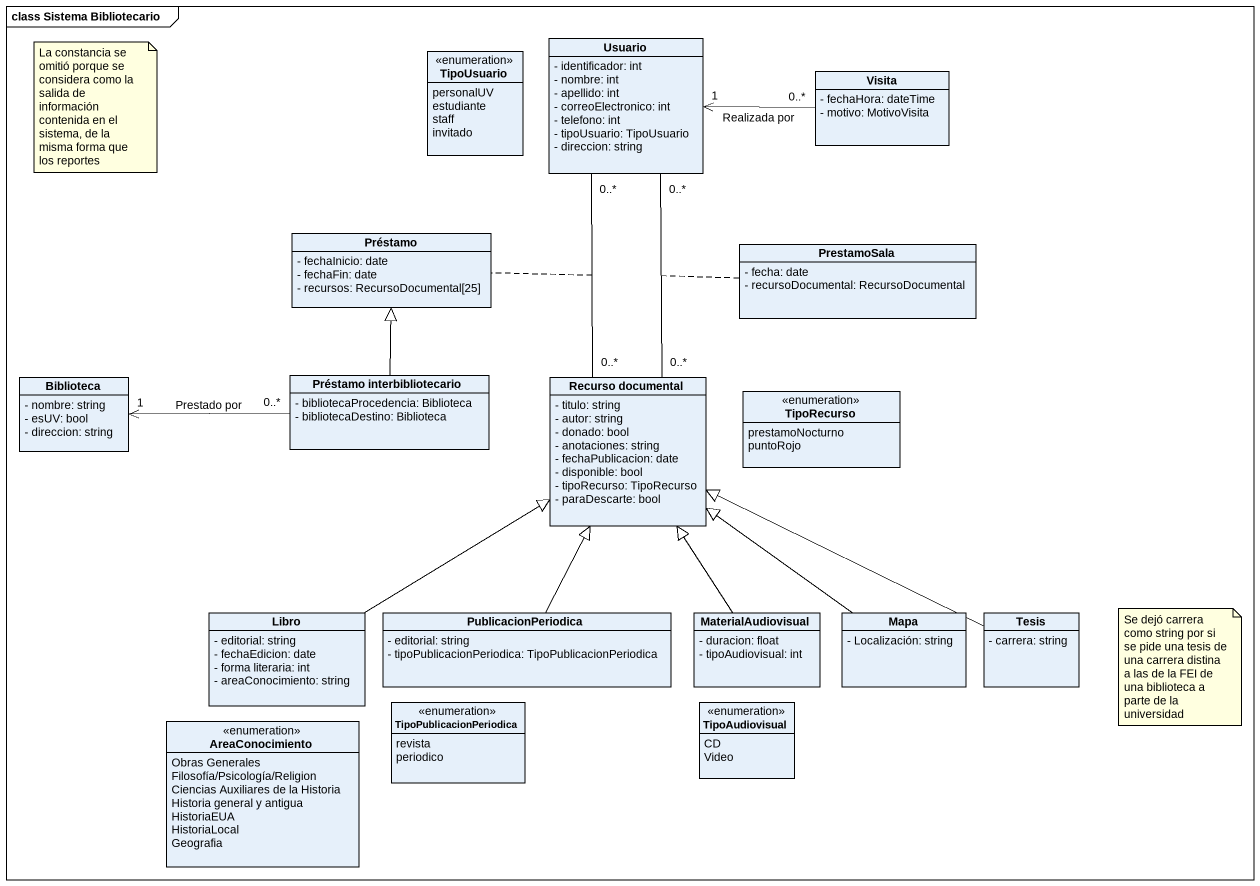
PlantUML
@startuml
mainframe class Sistema Bibliotecario
hide circle
hide empty members
skinparam classAttributeIconSize 0
class Usuario {
  - identificador: int
  - nombre: int
  - apellido: int
  - correoElectronico: int
  - telefono: int
  - tipoUsuario: TipoUsuario
  - direccion: string
}
enum TipoUsuario {
  personalUV
  estudiante
  staff
  invitado
}
class Visita {
  - fechaHora: dateTime
  - motivo: MotivoVisita
}
class Préstamo {
  - fechaInicio: date
  - fechaFin: date
  - recursos: RecursoDocumental[25]
}
class PrestamoSala {
  - fecha: date
  - recursoDocumental: RecursoDocumental
}
class Biblioteca {
  - nombre: string
  - esUV: bool
  - direccion: string
}
class "Préstamo interbibliotecario" as Préstamo_interbibliotecario {
  - bibliotecaProcedencia: Biblioteca
  - bibliotecaDestino: Biblioteca
}
class "Recurso documental" as Recurso_documental {
  - titulo: string
  - autor: string
  - donado: bool
  - anotaciones: string
  - fechaPublicacion: date
  - disponible: bool
  - tipoRecurso: TipoRecurso
  - paraDescarte: bool
}
enum TipoRecurso {
  prestamoNocturno
  puntoRojo
}
class Libro {
  - editorial: string
  - fechaEdicion: date
  - forma literaria: int
  - areaConocimiento: string
}
class PublicacionPeriodica {
  - editorial: string
  - tipoPublicacionPeriodica: TipoPublicacionPeriodica
}
class MaterialAudiovisual {
  - duracion: float
  - tipoAudiovisual: int
}
class Mapa {
  - Localización: string
}
class Tesis {
  - carrera: string
}
enum TipoPublicacionPeriodica {
  revista
  periodico
}
enum TipoAudiovisual {
  CD
  Video
}
enum AreaConocimiento {
  Obras Generales
  Filosofía/Psicología/Religion
  Ciencias Auxiliares de la Historia
  Historia general y antigua
  HistoriaEUA
  HistoriaLocal
  Geografia
}
Usuario "0..*" -- "0..*" Recurso_documental
(Usuario, Recurso_documental) .. Préstamo
Usuario "0..*" -- "0..*" Recurso_documental
(Usuario, Recurso_documental) .. PrestamoSala
Visita "0..*" -left-> "1" Usuario : Realizada por
Préstamo_interbibliotecario -up-|> Préstamo
Préstamo_interbibliotecario "0..*" -left-> "1" Biblioteca : Prestado por
Libro -up-|> Recurso_documental
PublicacionPeriodica -up-|> Recurso_documental
MaterialAudiovisual -up-|> Recurso_documental
Mapa -up-|> Recurso_documental
Tesis -left-|> Recurso_documental
note as N1
  La constancia se omitió porque se considera como la salida de información contenida en el sistema, de la misma forma que los reportes
end note
note as N2
  Se dejó carrera como string por si se pide una tesis de una carrera distina a las de la FEI de una biblioteca a parte de la universidad
end note
@enduml
